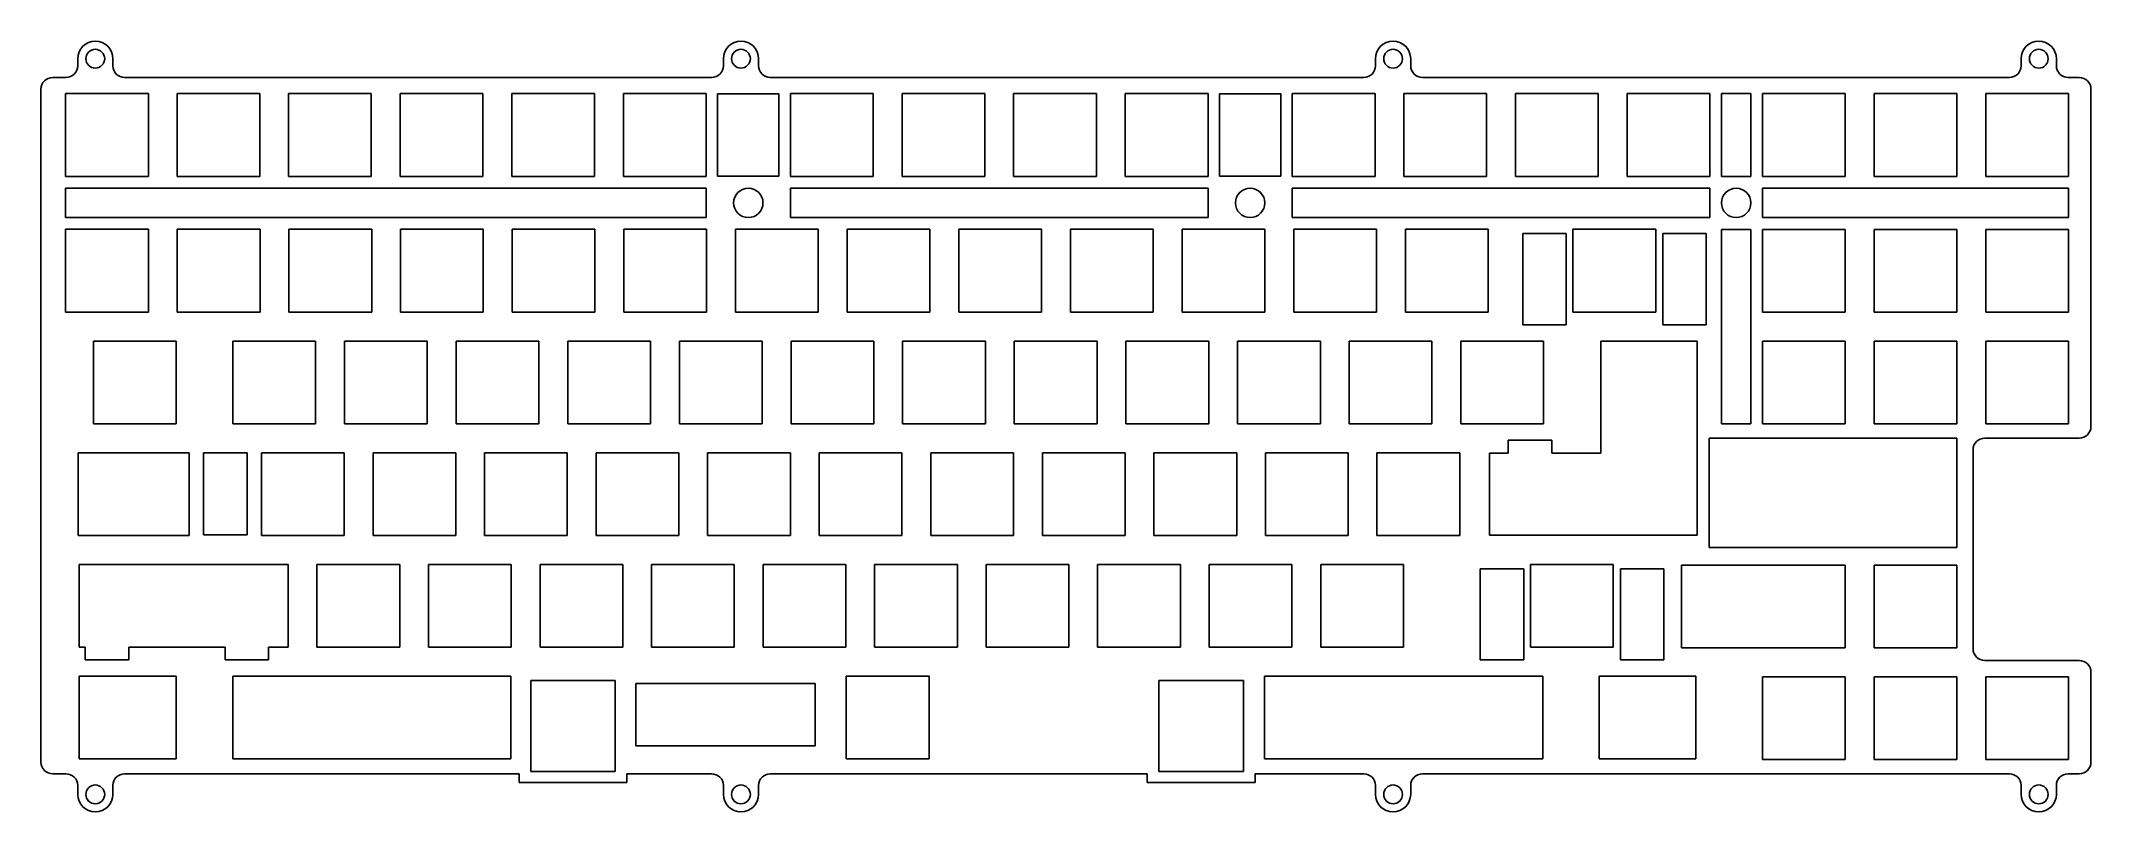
# Model space of a CAD drawing. Header units: millimetres. Extents: x 682 to 1031, y 359 to 491.
import ezdxf

# ---------------------------------------------------------------- set-up
doc = ezdxf.new("R2010")
doc.units = ezdxf.units.MM

msp = doc.modelspace()

# ---------------------------------------------------------------- linework, layer by layer
for p, q in [((688.06, 487.69), (688.06, 486.49)), ((694.06, 487.69), (694.06, 486.49)), ((798.06, 487.69), (798.06, 486.49)), ((804.06, 487.69), (804.06, 486.49)), ((909.16, 487.69), (909.16, 486.49)), ((915.16, 487.69), (915.16, 486.49)), ((1019.16, 487.69), (1019.16, 486.49)), ((1025.16, 487.69), (1025.16, 486.49)), ((681.81, 367.94), (681.81, 482.49)), ((683.81, 484.49), (686.06, 484.49)), ((696.06, 484.49), (796.06, 484.49)), ((806.06, 484.49), (907.16, 484.49)), ((917.16, 484.49), (1017.16, 484.49)), ((1027.16, 484.49), (1029.06, 484.49)), ((1031.06, 425.09), (1031.06, 482.49)), ((686.01, 481.74), (686.01, 467.64)), ((700.11, 481.74), (686.01, 481.74)), ((700.11, 467.64), (700.11, 481.74)), ((705, 481.74), (705, 467.64)), ((719.1, 481.74), (705, 481.74)), ((719.1, 467.64), (719.1, 481.74)), ((723.98, 481.74), (723.98, 467.64)), ((738.08, 481.74), (723.98, 481.74)), ((738.08, 467.64), (738.08, 481.74)), ((743, 481.74), (743, 467.64)), ((757.1, 481.74), (743, 481.74)), ((757.1, 467.64), (757.1, 481.74)), ((762.02, 481.74), (762.02, 467.64)), ((776.12, 481.74), (762.02, 481.74)), ((776.12, 467.64), (776.12, 481.74)), ((781.04, 481.74), (781.04, 467.64)), ((795.14, 481.74), (781.04, 481.74)), ((795.14, 467.64), (795.14, 481.74)), ((797.09, 467.69), (797.09, 481.69)), ((797.09, 481.69), (807.53, 481.69)), ((807.53, 467.69), (807.53, 481.69)), ((809.48, 481.74), (809.48, 467.64)), ((823.58, 481.74), (809.48, 481.74)), ((823.58, 467.64), (823.58, 481.74)), ((828.5, 481.74), (828.5, 467.64)), ((842.6, 481.74), (828.5, 481.74)), ((842.6, 467.64), (842.6, 481.74)), ((847.52, 481.74), (847.52, 467.64)), ((861.62, 481.74), (847.52, 481.74)), ((861.62, 467.64), (861.62, 481.74)), ((866.54, 481.74), (866.54, 467.64)), ((880.64, 481.74), (866.54, 481.74)), ((880.64, 467.64), (880.64, 481.74)), ((882.59, 467.69), (882.59, 481.69)), ((882.59, 481.69), (893.03, 481.69)), ((893.03, 467.69), (893.03, 481.69)), ((894.98, 481.74), (894.98, 467.64)), ((909.08, 481.74), (894.98, 481.74)), ((909.08, 467.64), (909.08, 481.74)), ((914, 481.74), (914, 467.64)), ((928.1, 481.74), (914, 481.74)), ((928.1, 467.64), (928.1, 481.74)), ((933.02, 481.74), (933.02, 467.64)), ((947.12, 481.74), (933.02, 481.74)), ((947.12, 467.64), (947.12, 481.74)), ((952.04, 481.74), (952.04, 467.64)), ((966.14, 481.74), (952.04, 481.74)), ((966.14, 467.64), (966.14, 481.74)), ((968.11, 467.64), (968.11, 481.74)), ((968.11, 481.74), (973.11, 481.74)), ((973.11, 467.64), (973.11, 481.74)), ((975.08, 481.74), (975.08, 467.64)), ((989.18, 481.74), (975.08, 481.74)), ((989.18, 467.64), (989.18, 481.74)), ((994.1, 481.74), (994.1, 467.64)), ((1008.2, 481.74), (994.1, 481.74)), ((1008.2, 467.64), (1008.2, 481.74)), ((1013.12, 481.74), (1013.12, 467.64)), ((1027.22, 481.74), (1013.12, 481.74)), ((1027.22, 467.64), (1027.22, 481.74)), ((686.01, 467.64), (700.11, 467.64)), ((795.14, 465.64), (686.01, 465.64)), ((686.01, 460.64), (686.01, 465.64)), ((705, 467.64), (719.1, 467.64)), ((723.98, 467.64), (738.08, 467.64)), ((743, 467.64), (757.1, 467.64)), ((762.02, 467.64), (776.12, 467.64)), ((781.04, 467.64), (795.14, 467.64)), ((795.14, 465.64), (795.14, 460.64)), ((797.09, 467.69), (807.53, 467.69)), ((809.48, 467.64), (823.58, 467.64)), ((880.64, 465.64), (809.48, 465.64)), ((809.48, 465.64), (809.48, 460.64)), ((828.5, 467.64), (842.6, 467.64)), ((847.52, 467.64), (861.62, 467.64)), ((866.54, 467.64), (880.64, 467.64)), ((880.64, 465.64), (880.64, 460.64)), ((882.59, 467.69), (893.03, 467.69)), ((894.98, 467.64), (909.08, 467.64)), ((966.14, 465.64), (894.98, 465.64)), ((894.98, 465.64), (894.98, 460.64)), ((914, 467.64), (928.1, 467.64)), ((933.02, 467.64), (947.12, 467.64)), ((952.04, 467.64), (966.14, 467.64)), ((966.14, 465.64), (966.14, 460.64)), ((968.11, 467.64), (973.11, 467.64)), ((975.08, 467.64), (989.18, 467.64)), ((1027.22, 465.64), (975.08, 465.64)), ((975.08, 465.64), (975.08, 460.64)), ((994.1, 467.64), (1008.2, 467.64)), ((1013.12, 467.64), (1027.22, 467.64)), ((1027.22, 465.64), (1027.22, 460.64)), ((686.01, 460.64), (795.14, 460.64)), ((686.01, 458.64), (686.01, 444.54)), ((700.11, 458.64), (686.01, 458.64)), ((700.11, 444.54), (700.11, 458.64)), ((705.03, 458.64), (705.03, 444.54)), ((719.13, 458.64), (705.03, 458.64)), ((719.13, 444.54), (719.13, 458.64)), ((724.05, 458.64), (724.05, 444.54)), ((738.15, 458.64), (724.05, 458.64)), ((738.15, 444.54), (738.15, 458.64)), ((743.07, 458.64), (743.07, 444.54)), ((757.17, 458.64), (743.07, 458.64)), ((757.17, 444.54), (757.17, 458.64)), ((762.09, 458.64), (762.09, 444.54)), ((776.19, 458.64), (762.09, 458.64)), ((776.19, 444.54), (776.19, 458.64)), ((781.11, 458.64), (781.11, 444.54)), ((795.21, 458.64), (781.11, 458.64)), ((795.21, 444.54), (795.21, 458.64)), ((800.13, 458.64), (800.13, 444.54)), ((814.23, 458.64), (800.13, 458.64)), ((809.48, 460.64), (880.64, 460.64)), ((814.23, 444.54), (814.23, 458.64)), ((819.15, 458.64), (819.15, 444.54)), ((833.25, 458.64), (819.15, 458.64)), ((833.25, 444.54), (833.25, 458.64)), ((838.17, 458.64), (838.17, 444.54)), ((852.27, 458.64), (838.17, 458.64)), ((852.27, 444.54), (852.27, 458.64)), ((857.19, 458.64), (857.19, 444.54)), ((871.29, 458.64), (857.19, 458.64)), ((871.29, 444.54), (871.29, 458.64)), ((876.21, 458.64), (876.21, 444.54)), ((890.31, 458.64), (876.21, 458.64)), ((890.31, 444.54), (890.31, 458.64)), ((894.98, 460.64), (966.14, 460.64)), ((895.23, 458.64), (895.23, 444.54)), ((909.33, 458.64), (895.23, 458.64)), ((909.33, 444.54), (909.33, 458.64)), ((914.25, 458.64), (914.25, 444.54)), ((928.35, 458.64), (914.25, 458.64)), ((928.35, 444.54), (928.35, 458.64)), ((934.25, 442.4), (934.25, 457.9)), ((934.25, 457.9), (941.65, 457.9)), ((941.65, 457.9), (941.65, 442.4)), ((942.8, 458.64), (942.8, 444.54)), ((956.9, 458.64), (942.8, 458.64)), ((956.9, 444.54), (956.9, 458.64)), ((958.12, 442.4), (958.12, 457.9)), ((958.12, 457.9), (965.52, 457.9)), ((965.52, 457.9), (965.52, 442.4)), ((968.11, 458.62), (968.11, 425.5)), ((973.11, 458.62), (968.11, 458.62)), ((973.11, 458.62), (973.11, 425.5)), ((975.08, 460.64), (1027.22, 460.64)), ((975.08, 458.62), (975.08, 444.52)), ((989.18, 458.62), (975.08, 458.62)), ((989.18, 444.52), (989.18, 458.62)), ((994.1, 458.62), (994.1, 444.52)), ((1008.2, 458.62), (994.1, 458.62)), ((1008.2, 444.52), (1008.2, 458.62)), ((1013.12, 458.62), (1013.12, 444.52)), ((1027.22, 458.62), (1013.12, 458.62)), ((1027.22, 444.52), (1027.22, 458.62)), ((686.01, 444.54), (700.11, 444.54)), ((705.03, 444.54), (719.13, 444.54)), ((724.05, 444.54), (738.15, 444.54)), ((743.07, 444.54), (757.17, 444.54)), ((762.09, 444.54), (776.19, 444.54)), ((781.11, 444.54), (795.21, 444.54)), ((800.13, 444.54), (814.23, 444.54)), ((819.15, 444.54), (833.25, 444.54)), ((838.17, 444.54), (852.27, 444.54)), ((857.19, 444.54), (871.29, 444.54)), ((876.21, 444.54), (890.31, 444.54)), ((895.23, 444.54), (909.33, 444.54)), ((914.25, 444.54), (928.35, 444.54)), ((942.8, 444.54), (956.9, 444.54)), ((975.08, 444.52), (989.18, 444.52)), ((994.1, 444.52), (1008.2, 444.52)), ((1013.12, 444.52), (1027.22, 444.52)), ((934.25, 442.4), (941.65, 442.4)), ((958.12, 442.4), (965.52, 442.4)), ((690.74, 439.62), (690.74, 425.52)), ((704.84, 439.62), (690.74, 439.62)), ((704.84, 425.52), (704.84, 439.62)), ((714.49, 439.62), (714.49, 425.52)), ((728.59, 439.62), (714.49, 439.62)), ((728.59, 425.52), (728.59, 439.62)), ((733.51, 439.62), (733.51, 425.52)), ((747.61, 439.62), (733.51, 439.62)), ((747.61, 425.52), (747.61, 439.62)), ((752.53, 439.62), (752.53, 425.52)), ((766.63, 439.62), (752.53, 439.62)), ((766.63, 425.52), (766.63, 439.62)), ((771.55, 439.62), (771.55, 425.52)), ((785.65, 439.62), (771.55, 439.62)), ((785.65, 425.52), (785.65, 439.62)), ((790.57, 439.62), (790.57, 425.52)), ((804.67, 439.62), (790.57, 439.62)), ((804.67, 425.52), (804.67, 439.62)), ((809.59, 439.62), (809.59, 425.52)), ((823.69, 439.62), (809.59, 439.62)), ((823.69, 425.52), (823.69, 439.62)), ((828.61, 439.62), (828.61, 425.52)), ((842.71, 439.62), (828.61, 439.62)), ((842.71, 425.52), (842.71, 439.62)), ((847.63, 439.62), (847.63, 425.52)), ((861.73, 439.62), (847.63, 439.62)), ((861.73, 425.52), (861.73, 439.62)), ((866.65, 439.62), (866.65, 425.52)), ((880.75, 439.62), (866.65, 439.62)), ((880.75, 425.52), (880.75, 439.62)), ((885.67, 439.62), (885.67, 425.52)), ((899.77, 439.62), (885.67, 439.62)), ((899.77, 425.52), (899.77, 439.62)), ((904.69, 439.62), (904.69, 425.52)), ((918.79, 439.62), (904.69, 439.62)), ((918.79, 425.52), (918.79, 439.62)), ((923.71, 439.62), (923.71, 425.52)), ((937.81, 439.62), (923.71, 439.62)), ((937.81, 425.52), (937.81, 439.62)), ((963.99, 439.57), (947.58, 439.57)), ((947.58, 439.57), (947.58, 420.55)), ((963.99, 439.57), (963.99, 406.55)), ((975.08, 439.6), (975.08, 425.5)), ((989.18, 439.6), (975.08, 439.6)), ((989.18, 425.5), (989.18, 439.6)), ((994.1, 439.6), (994.1, 425.5)), ((1008.2, 439.6), (994.1, 439.6)), ((1008.2, 425.5), (1008.2, 439.6)), ((1013.12, 439.6), (1013.12, 425.5)), ((1027.22, 439.6), (1013.12, 439.6)), ((1027.22, 425.5), (1027.22, 439.6)), ((690.74, 425.52), (704.84, 425.52)), ((714.49, 425.52), (728.59, 425.52)), ((733.51, 425.52), (747.61, 425.52)), ((752.53, 425.52), (766.63, 425.52)), ((771.55, 425.52), (785.65, 425.52)), ((790.57, 425.52), (804.67, 425.52)), ((809.59, 425.52), (823.69, 425.52)), ((828.61, 425.52), (842.71, 425.52)), ((847.63, 425.52), (861.73, 425.52)), ((866.65, 425.52), (880.75, 425.52)), ((885.67, 425.52), (899.77, 425.52)), ((904.69, 425.52), (918.79, 425.52)), ((923.71, 425.52), (937.81, 425.52)), ((931.79, 420.55), (931.79, 422.74)), ((931.79, 422.74), (939.19, 422.74)), ((939.19, 422.74), (939.19, 420.55)), ((1008.21, 423.09), (965.99, 423.09)), ((965.99, 404.47), (965.99, 423.09)), ((973.11, 425.5), (968.11, 425.5)), ((975.08, 425.5), (989.18, 425.5)), ((994.1, 425.5), (1008.2, 425.5)), ((1008.21, 404.47), (1008.21, 423.09)), ((1012.96, 423.09), (1029.06, 423.09)), ((1013.12, 425.5), (1027.22, 425.5)), ((688.17, 420.6), (688.17, 406.5)), ((688.17, 420.6), (707.03, 420.6)), ((707.03, 406.5), (707.03, 420.6)), ((709.49, 406.6), (709.49, 420.6)), ((709.49, 420.6), (716.93, 420.6)), ((716.93, 406.6), (716.93, 420.6)), ((719.38, 420.6), (719.38, 406.5)), ((733.48, 420.6), (719.38, 420.6)), ((733.48, 406.5), (733.48, 420.6)), ((738.38, 420.6), (738.38, 406.5)), ((752.48, 420.6), (738.38, 420.6)), ((752.48, 406.5), (752.48, 420.6)), ((757.38, 420.6), (757.38, 406.5)), ((771.48, 420.6), (757.38, 420.6)), ((771.48, 406.5), (771.48, 420.6)), ((776.38, 420.6), (776.38, 406.5)), ((790.48, 420.6), (776.38, 420.6)), ((790.48, 406.5), (790.48, 420.6)), ((795.38, 420.6), (795.38, 406.5)), ((809.48, 420.6), (795.38, 420.6)), ((809.48, 406.5), (809.48, 420.6)), ((814.38, 420.6), (814.38, 406.5)), ((828.48, 420.6), (814.38, 420.6)), ((828.48, 406.5), (828.48, 420.6)), ((833.4, 420.6), (833.4, 406.5)), ((847.5, 420.6), (833.4, 420.6)), ((847.5, 406.5), (847.5, 420.6)), ((852.42, 420.6), (852.42, 406.5)), ((866.52, 420.6), (852.42, 420.6)), ((866.52, 406.5), (866.52, 420.6)), ((871.42, 420.6), (871.42, 406.5)), ((885.52, 420.6), (871.42, 420.6)), ((885.52, 406.5), (885.52, 420.6)), ((890.42, 420.6), (890.42, 406.5)), ((904.52, 420.6), (890.42, 420.6)), ((904.52, 406.5), (904.52, 420.6)), ((909.42, 420.6), (909.42, 406.5)), ((923.52, 420.6), (909.42, 420.6)), ((923.52, 406.5), (923.52, 420.6)), ((931.79, 420.55), (928.56, 420.55)), ((928.56, 420.55), (928.56, 406.55)), ((947.58, 420.55), (939.19, 420.55)), ((1010.96, 387.24), (1010.96, 421.09)), ((688.17, 406.5), (707.03, 406.5)), ((709.49, 406.6), (716.93, 406.6)), ((719.38, 406.5), (733.48, 406.5)), ((738.38, 406.5), (752.48, 406.5)), ((757.38, 406.5), (771.48, 406.5)), ((776.38, 406.5), (790.48, 406.5)), ((795.38, 406.5), (809.48, 406.5)), ((814.38, 406.5), (828.48, 406.5)), ((833.4, 406.5), (847.5, 406.5)), ((852.42, 406.5), (866.52, 406.5)), ((871.42, 406.5), (885.52, 406.5)), ((890.42, 406.5), (904.52, 406.5)), ((909.42, 406.5), (923.52, 406.5)), ((928.56, 406.55), (963.99, 406.55)), ((1008.21, 404.47), (965.99, 404.47)), ((688.3, 401.58), (688.3, 387.48)), ((688.3, 401.58), (723.93, 401.58)), ((723.93, 387.48), (723.93, 401.58)), ((728.83, 401.58), (728.83, 387.48)), ((742.93, 401.58), (728.83, 401.58)), ((742.93, 387.48), (742.93, 401.58)), ((747.83, 401.58), (747.83, 387.48)), ((761.93, 401.58), (747.83, 401.58)), ((761.93, 387.48), (761.93, 401.58)), ((766.83, 401.58), (766.83, 387.48)), ((780.93, 401.58), (766.83, 401.58)), ((780.93, 387.48), (780.93, 401.58)), ((785.83, 401.58), (785.83, 387.48)), ((799.93, 401.58), (785.83, 401.58)), ((799.93, 387.48), (799.93, 401.58)), ((804.83, 401.58), (804.83, 387.48)), ((818.93, 401.58), (804.83, 401.58)), ((818.93, 387.48), (818.93, 401.58)), ((823.83, 401.58), (823.83, 387.48)), ((837.93, 401.58), (823.83, 401.58)), ((837.93, 387.48), (837.93, 401.58)), ((842.83, 401.58), (842.83, 387.48)), ((856.93, 401.58), (842.83, 401.58)), ((856.93, 387.48), (856.93, 401.58)), ((861.83, 401.58), (861.83, 387.48)), ((875.93, 401.58), (861.83, 401.58)), ((875.93, 387.48), (875.93, 401.58)), ((880.83, 401.58), (880.83, 387.48)), ((894.93, 401.58), (880.83, 401.58)), ((894.93, 387.48), (894.93, 401.58)), ((899.83, 401.58), (899.83, 387.48)), ((913.93, 401.58), (899.83, 401.58)), ((913.93, 387.48), (913.93, 401.58)), ((927.01, 385.34), (927.01, 400.84)), ((927.01, 400.84), (934.41, 400.84)), ((934.41, 400.84), (934.41, 385.34)), ((935.56, 401.58), (935.56, 387.48)), ((949.66, 401.58), (935.56, 401.58)), ((949.66, 387.48), (949.66, 401.58)), ((950.88, 385.34), (950.88, 400.84)), ((950.88, 400.84), (958.28, 400.84)), ((958.28, 400.84), (958.28, 385.34)), ((989.19, 401.47), (961.28, 401.47)), ((961.28, 387.37), (961.28, 401.47)), ((989.19, 387.37), (989.19, 401.47)), ((994.11, 401.47), (994.11, 387.37)), ((1008.21, 401.47), (994.11, 401.47)), ((1008.21, 387.37), (1008.21, 401.47)), ((688.3, 387.48), (689.36, 387.48)), ((689.36, 385.34), (689.36, 387.48)), ((689.36, 385.34), (696.76, 385.34)), ((696.76, 387.48), (696.76, 385.34)), ((696.76, 387.48), (713.16, 387.48)), ((713.16, 385.34), (713.16, 387.48)), ((713.16, 385.34), (720.56, 385.34)), ((720.56, 387.48), (720.56, 385.34)), ((720.56, 387.48), (723.93, 387.48)), ((728.83, 387.48), (742.93, 387.48)), ((747.83, 387.48), (761.93, 387.48)), ((766.83, 387.48), (780.93, 387.48)), ((785.83, 387.48), (799.93, 387.48)), ((804.83, 387.48), (818.93, 387.48)), ((823.83, 387.48), (837.93, 387.48)), ((842.83, 387.48), (856.93, 387.48)), ((861.83, 387.48), (875.93, 387.48)), ((880.83, 387.48), (894.93, 387.48)), ((899.83, 387.48), (913.93, 387.48)), ((927.01, 385.34), (934.41, 385.34)), ((935.56, 387.48), (949.66, 387.48)), ((950.88, 385.34), (958.28, 385.34)), ((989.19, 387.37), (961.28, 387.37)), ((994.11, 387.37), (1008.21, 387.37)), ((1012.96, 385.24), (1029.06, 385.24)), ((688.34, 382.57), (688.34, 368.47)), ((688.34, 382.57), (704.82, 382.57)), ((704.82, 368.47), (704.82, 382.57)), ((714.47, 382.58), (714.47, 368.48)), ((714.47, 382.58), (761.84, 382.58)), ((761.84, 368.48), (761.84, 382.58)), ((765.25, 366.34), (765.25, 381.84)), ((765.25, 381.84), (779.64, 381.84)), ((779.64, 381.84), (779.64, 366.34)), ((783.14, 381.34), (813.72, 381.34)), ((783.14, 370.7), (783.14, 381.34)), ((813.72, 370.7), (813.72, 381.34)), ((819.01, 382.58), (819.01, 368.48)), ((833.11, 382.58), (819.01, 382.58)), ((833.11, 368.48), (833.11, 382.58)), ((872.26, 366.34), (872.26, 381.84)), ((872.26, 381.84), (886.65, 381.84)), ((886.65, 381.84), (886.65, 366.34)), ((890.28, 382.58), (890.28, 368.48)), ((890.28, 382.58), (937.66, 382.58)), ((937.66, 368.48), (937.66, 382.58)), ((947.25, 382.58), (947.25, 368.48)), ((947.25, 382.58), (963.73, 382.58)), ((963.73, 368.48), (963.73, 382.58)), ((975.09, 382.45), (975.09, 368.35)), ((989.19, 382.45), (975.09, 382.45)), ((989.19, 368.35), (989.19, 382.45)), ((994.11, 382.45), (994.11, 368.35)), ((1008.21, 382.45), (994.11, 382.45)), ((1008.21, 368.35), (1008.21, 382.45)), ((1013.13, 382.45), (1013.13, 368.35)), ((1027.23, 382.45), (1013.13, 382.45)), ((1027.23, 368.35), (1027.23, 382.45)), ((1031.06, 367.94), (1031.06, 383.24)), ((783.14, 370.7), (813.72, 370.7)), ((688.34, 368.47), (704.82, 368.47)), ((714.47, 368.48), (761.84, 368.48)), ((819.01, 368.48), (833.11, 368.48)), ((890.28, 368.48), (937.66, 368.48)), ((947.25, 368.48), (963.73, 368.48)), ((975.09, 368.35), (989.19, 368.35)), ((994.11, 368.35), (1008.21, 368.35)), ((1013.13, 368.35), (1027.23, 368.35)), ((686.06, 365.94), (683.81, 365.94)), ((688.06, 362.44), (688.06, 363.94)), ((694.06, 362.44), (694.06, 363.94)), ((763.25, 365.94), (696.06, 365.94)), ((763.25, 365.94), (763.25, 364.44)), ((781.64, 364.44), (763.25, 364.44)), ((765.25, 366.34), (779.64, 366.34)), ((796.06, 365.94), (781.64, 365.94)), ((781.64, 365.94), (781.64, 364.44)), ((798.06, 362.44), (798.06, 363.94)), ((804.06, 362.44), (804.06, 363.94)), ((806.06, 365.94), (870.26, 365.94)), ((870.26, 365.94), (870.26, 364.44)), ((888.65, 364.44), (870.26, 364.44)), ((872.26, 366.34), (886.65, 366.34)), ((888.65, 365.94), (907.16, 365.94)), ((888.65, 365.94), (888.65, 364.44)), ((909.16, 362.44), (909.16, 363.94)), ((915.16, 362.44), (915.16, 363.94)), ((917.16, 365.94), (1017.16, 365.94)), ((1019.16, 362.44), (1019.16, 363.94)), ((1025.16, 362.44), (1025.16, 363.94)), ((1027.16, 365.94), (1029.06, 365.94))]:
    msp.add_line(p, q)
for centre, radius in [((691.06, 487.69), 1.6), ((801.06, 487.69), 1.6), ((912.16, 487.69), 1.6), ((1022.16, 487.69), 1.6), ((802.31, 463.14), 2.5), ((887.81, 463.14), 2.5), ((970.61, 463.14), 2.5), ((691.06, 362.44), 1.6), ((801.06, 362.44), 1.6), ((912.16, 362.44), 1.6), ((1022.16, 362.44), 1.6)]:
    msp.add_circle(centre, radius)
for centre, radius, start, end in [((691.06, 487.69), 3, 0, 180), ((801.06, 487.69), 3, 0, 180), ((912.16, 487.69), 3, 0, 180), ((1022.16, 487.69), 3, 0, 180), ((686.06, 486.49), 2, 270, 0), ((696.06, 486.49), 2, 180, 270), ((796.06, 486.49), 2, 270, 0), ((806.06, 486.49), 2, 180, 270), ((907.16, 486.49), 2, 270, 0), ((917.16, 486.49), 2, 180, 270), ((1017.16, 486.49), 2, 270, 0), ((1027.16, 486.49), 2, 180, 270), ((683.81, 482.49), 2, 90, 180), ((1029.06, 482.49), 2, 0, 90), ((1012.96, 421.09), 2, 90, 180), ((1029.06, 425.09), 2, 270, 0), ((1012.96, 387.24), 2, 180, 270), ((1029.06, 383.24), 2, 0, 90), ((683.81, 367.94), 2, 180, 270), ((1029.06, 367.94), 2, 270, 0), ((686.06, 363.94), 2, 360, 90), ((696.06, 363.94), 2, 90, 180), ((796.06, 363.94), 2, 360, 90), ((806.06, 363.94), 2, 90, 180), ((907.16, 363.94), 2, 360, 90), ((917.16, 363.94), 2, 90, 180), ((1017.16, 363.94), 2, 360, 90), ((1027.16, 363.94), 2, 90, 180), ((691.06, 362.44), 3, 180, 0), ((801.06, 362.44), 3, 180, 0), ((912.16, 362.44), 3, 180, 0), ((1022.16, 362.44), 3, 180, 0)]:
    msp.add_arc(centre, radius, start, end)

doc.saveas('drawing.dxf')
